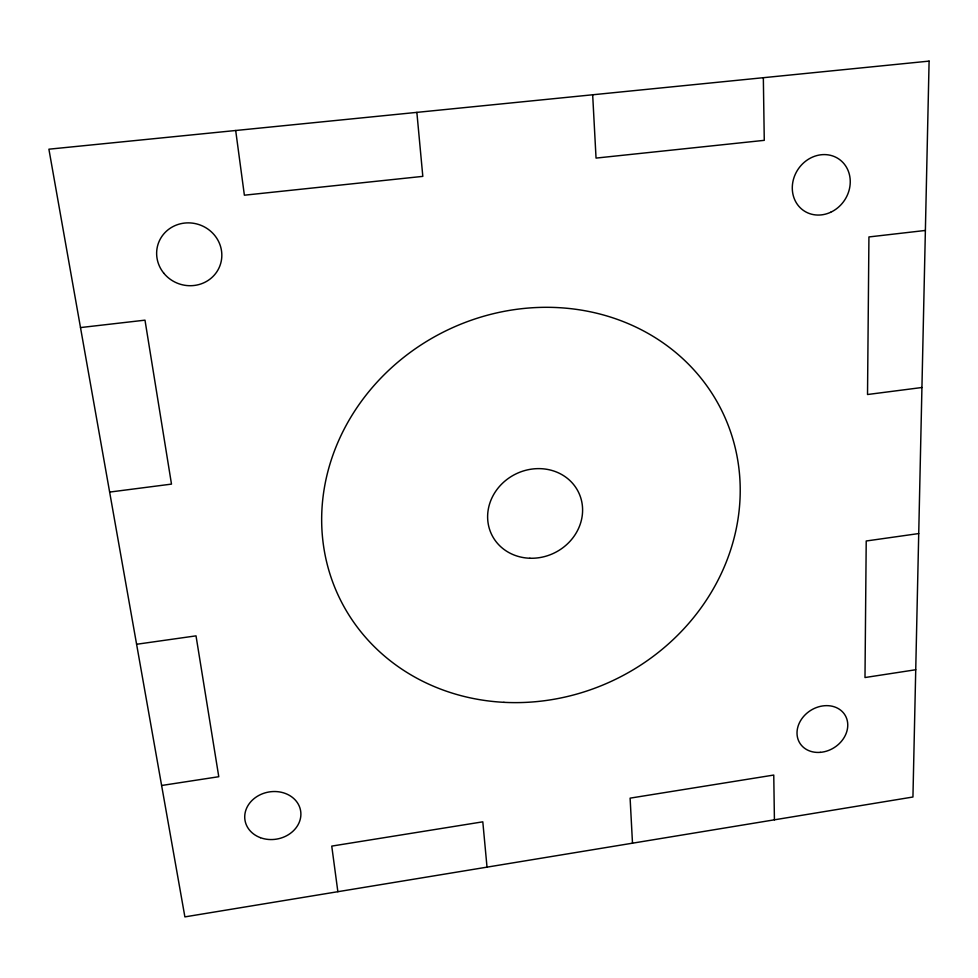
<?xml version="1.0" encoding="UTF-8"?>
<svg xmlns="http://www.w3.org/2000/svg" width="978" height="978" viewBox="0 0 978 978"><rect width="100%" height="100%" fill="white"/><g stroke="black" fill="none" stroke-linecap="round" stroke-linejoin="round"><path stroke-width="1.47" d="M161.614 785.493L218.779 776.715L196.016 635.859L136.602 644.27M915.726 669.747L864.992 677.534L866.215 540.993L918.721 533.56M109.634 492.081L171.492 484.11L144.988 320.161L80.502 327.569M921.936 387.508L867.523 394.513L868.929 236.945L925.384 230.453M235.686 130.502L244.378 195.197L422.814 176.37L416.86 112.372M337.862 891.704L331.75 846.104L482.802 821.826L487.02 867.144M592.668 94.78L596.042 158.094L764.27 140.343L763.341 77.702M632.497 843.183L630.101 798.146L773.757 775.053L774.417 819.821M929.1 61.113L912.939 797.009L184.891 916.887L48.9 149.194L929.1 61.113M529.893 558.242A48.313 43.937 -26.2 0 0 578.597 492.399A48.313 43.937 -26.2 0 0 496.836 489.697A48.313 43.937 -26.2 0 0 529.893 558.242M260.405 837.681A28.215 23.875 -10.2 0 0 300.833 812.571A28.215 23.875 -10.2 0 0 257.177 796.398A28.215 23.875 -10.2 0 0 260.405 837.681M820.31 752.351A26.589 22.005 -32.2 0 0 845.334 715.615A26.589 22.005 -32.2 0 0 801.532 719.16A26.589 22.005 -32.2 0 0 820.31 752.351M830.652 212.275A31.223 27.922 -56.2 0 0 840.322 160.111A31.223 27.922 -56.2 0 0 792.828 182.091A31.223 27.922 -56.2 0 0 830.652 212.275M163.693 273.07A32.763 31.247 19.6 0 0 219.549 266.713A32.763 31.247 19.6 0 0 184.463 223.082A32.763 31.247 19.6 0 0 163.693 273.07M503.927 702.326A212.862 193.803 -26.2 0 0 724.172 415.723A212.862 193.803 -26.2 0 0 364.721 396.848A212.862 193.803 -26.2 0 0 503.927 702.326"/></g></svg>
